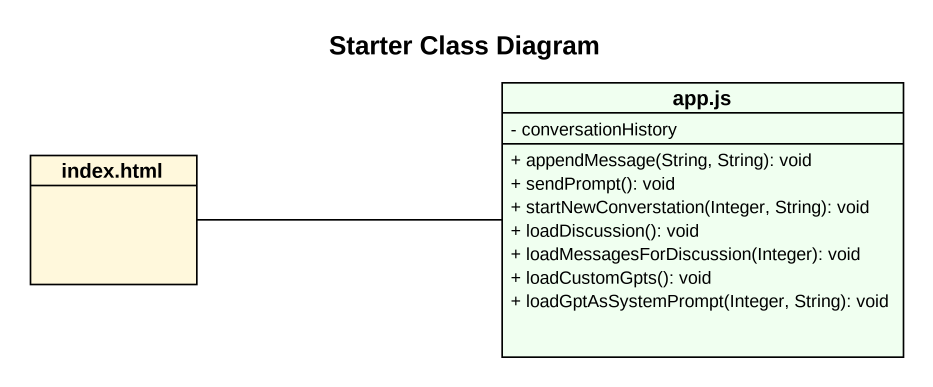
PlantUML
@startuml
title Starter Class Diagram
hide circle
hide empty members
skinparam classAttributeIconSize 0
class "app.js" as app_js #F0FFF0 {
  - conversationHistory
  + appendMessage(String, String): void
  + sendPrompt(): void
  + startNewConverstation(Integer, String): void
  + loadDiscussion(): void
  + loadMessagesForDiscussion(Integer): void
  + loadCustomGpts(): void
  + loadGptAsSystemPrompt(Integer, String): void
}
class "index.html" as index_html #FFF8DC
index_html -right- app_js
@enduml
